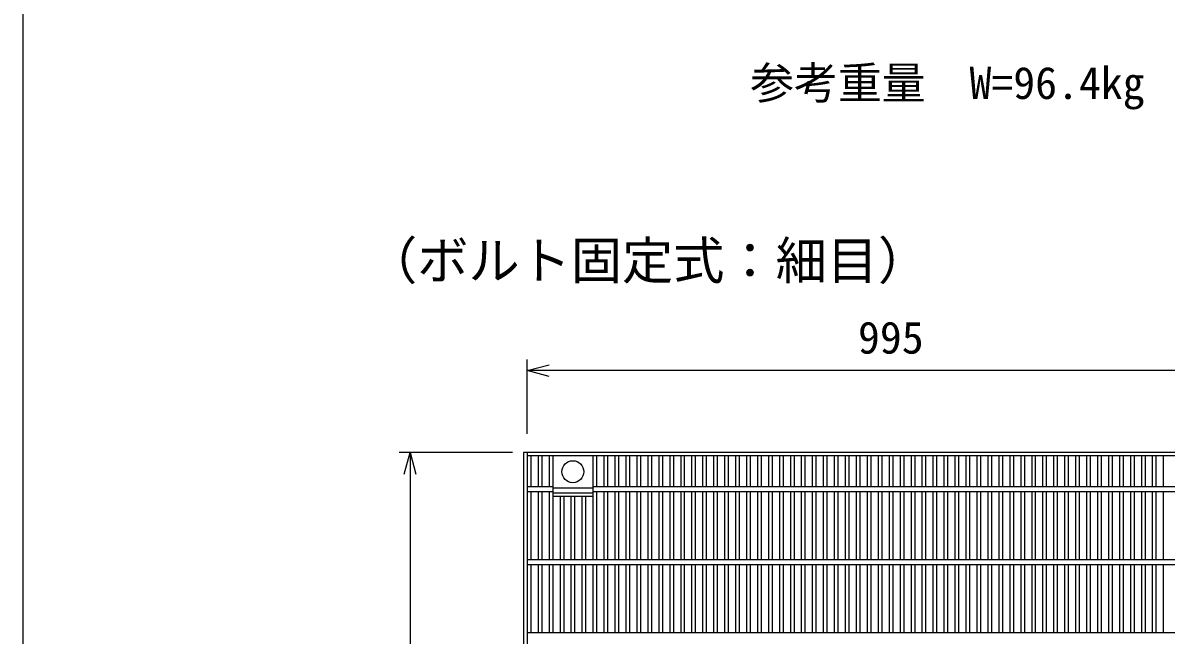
# Model space of a CAD drawing. Units: millimetres, scale not verified. Extents: x -16800 to 16800, y -5940 to 5940.
# Drawn here: x -5080 to -3516, y 1886 to 2723 of the extents above; entities that cross this region are included whole.
import ezdxf
from ezdxf.enums import TextEntityAlignment as Align

# ---------------------------------------------------------------- set-up
doc = ezdxf.new("R2010")
doc.units = ezdxf.units.MM
doc.header["$LTSCALE"] = 20
for name, color, linetype, lineweight in [('0-0_DIM', 7, 'Continuous', 25), ('0-2_HATCH', 6, 'Continuous', 25), ('0-6_TXT', 7, 'Continuous', 25)]:
    doc.layers.add(name, color=color, linetype=linetype, lineweight=lineweight)
doc.styles.add('ＭＳ ゴシック', font='')
doc.styles.get('ＭＳ ゴシック').set_extended_font_data('MS Gothic')

msp = doc.modelspace()

# ---------------------------------------------------------------- linework, layer by layer
at = {"layer": '0-0_DIM'}
for p, q in [((-4390.13, 2161.2), (-4390.13, 2262.78)), ((-3395.13, 2247.78), (-4390.13, 2247.78)), ((-4410.13, 2135.97), (-4565.13, 2135.97)), ((-4550.13, 2135.97), (-4550.13, 1235.97))]:
    msp.add_line(p, q, dxfattribs=at)
for points in [[(-4360.13, 2239.74), (-4390.13, 2247.78), (-4360.13, 2255.82)], [(-4558.17, 2105.97), (-4550.13, 2135.97), (-4542.09, 2105.97)]]:
    msp.add_lwpolyline(points, dxfattribs=at)
at = {"layer": '0-2_HATCH'}
for p, q in [((-4395.13, 2135.97), (-4395.13, 1235.97)), ((-3390.13, 2135.97), (-4395.13, 2135.97)), ((-4390.13, 2135.97), (-4390.13, 1235.97)), ((-4390.13, 2131.47), (-3395.13, 2131.47)), ((-4385.13, 2131.47), (-4385.13, 2089.47)), ((-4375.13, 2131.47), (-4375.13, 2089.47)), ((-4370.13, 2131.47), (-4370.13, 2089.47)), ((-4360.13, 2131.47), (-4360.13, 2089.47)), ((-4355.13, 2131.47), (-4355.13, 1989.47)), ((-4300.13, 2131.47), (-4300.13, 1989.47)), ((-4295.13, 2131.47), (-4295.13, 2089.47)), ((-4285.13, 2131.47), (-4285.13, 2089.47)), ((-4280.13, 2131.47), (-4280.13, 2089.47)), ((-4270.13, 2131.47), (-4270.13, 2089.47)), ((-4265.13, 2131.47), (-4265.13, 2089.47)), ((-4255.13, 2131.47), (-4255.13, 2089.47)), ((-4250.13, 2131.47), (-4250.13, 2089.47)), ((-4240.13, 2131.47), (-4240.13, 2089.47)), ((-4235.13, 2131.47), (-4235.13, 2089.47)), ((-4225.13, 2131.47), (-4225.13, 2089.47)), ((-4220.13, 2131.47), (-4220.13, 2089.47)), ((-4210.13, 2131.47), (-4210.13, 2089.47)), ((-4205.13, 2131.47), (-4205.13, 2089.47)), ((-4195.13, 2131.47), (-4195.13, 2089.47)), ((-4190.13, 2131.47), (-4190.13, 2089.47)), ((-4180.13, 2131.47), (-4180.13, 2089.47)), ((-4175.13, 2131.47), (-4175.13, 2089.47)), ((-4165.13, 2131.47), (-4165.13, 2089.47)), ((-4160.13, 2131.47), (-4160.13, 2089.47)), ((-4150.13, 2131.47), (-4150.13, 2089.47)), ((-4145.13, 2131.47), (-4145.13, 2089.47)), ((-4135.13, 2131.47), (-4135.13, 2089.47)), ((-4130.13, 2131.47), (-4130.13, 2089.47)), ((-4120.13, 2131.47), (-4120.13, 2089.47)), ((-4115.13, 2131.47), (-4115.13, 2089.47)), ((-4105.13, 2131.47), (-4105.13, 2089.47)), ((-4100.13, 2131.47), (-4100.13, 2089.47)), ((-4090.13, 2131.47), (-4090.13, 2089.47)), ((-4085.13, 2131.47), (-4085.13, 2089.47)), ((-4075.13, 2131.47), (-4075.13, 2089.47)), ((-4070.13, 2131.47), (-4070.13, 2089.47)), ((-4060.13, 2131.47), (-4060.13, 2089.47)), ((-4055.13, 2131.47), (-4055.13, 2089.47)), ((-4045.13, 2131.47), (-4045.13, 2089.47)), ((-4040.13, 2131.47), (-4040.13, 2089.47)), ((-4030.13, 2131.47), (-4030.13, 2089.47)), ((-4025.13, 2131.47), (-4025.13, 2089.47)), ((-4015.13, 2131.47), (-4015.13, 2089.47)), ((-4010.13, 2131.47), (-4010.13, 2089.47)), ((-4000.13, 2131.47), (-4000.13, 2089.47)), ((-3995.13, 2131.47), (-3995.13, 2089.47)), ((-3985.13, 2131.47), (-3985.13, 2089.47)), ((-3980.13, 2131.47), (-3980.13, 2089.47)), ((-3970.13, 2131.47), (-3970.13, 2089.47)), ((-3965.13, 2131.47), (-3965.13, 2089.47)), ((-3955.13, 2131.47), (-3955.13, 2089.47)), ((-3950.13, 2131.47), (-3950.13, 2089.47)), ((-3940.13, 2131.47), (-3940.13, 2089.47)), ((-3935.13, 2131.47), (-3935.13, 2089.47)), ((-3925.13, 2131.47), (-3925.13, 2089.47)), ((-3920.13, 2131.47), (-3920.13, 2089.47)), ((-3910.13, 2131.47), (-3910.13, 2089.47)), ((-3905.13, 2131.47), (-3905.13, 2089.47)), ((-3895.13, 2131.47), (-3895.13, 2089.47)), ((-3890.13, 2131.47), (-3890.13, 2089.47)), ((-3880.13, 2131.47), (-3880.13, 2089.47)), ((-3875.13, 2131.47), (-3875.13, 2089.47)), ((-3865.13, 2131.47), (-3865.13, 2089.47)), ((-3860.13, 2131.47), (-3860.13, 2089.47)), ((-3850.13, 2131.47), (-3850.13, 2089.47)), ((-3845.13, 2131.47), (-3845.13, 2089.47)), ((-3835.13, 2131.47), (-3835.13, 2089.47)), ((-3830.13, 2131.47), (-3830.13, 2089.47)), ((-3820.13, 2131.47), (-3820.13, 2089.47)), ((-3815.13, 2131.47), (-3815.13, 2089.47)), ((-3805.13, 2131.47), (-3805.13, 2089.47)), ((-3800.13, 2131.47), (-3800.13, 2089.47)), ((-3790.13, 2131.47), (-3790.13, 2089.47)), ((-3785.13, 2131.47), (-3785.13, 2089.47)), ((-3775.13, 2131.47), (-3775.13, 2089.47)), ((-3770.13, 2131.47), (-3770.13, 2089.47)), ((-3760.13, 2131.47), (-3760.13, 2089.47)), ((-3755.13, 2131.47), (-3755.13, 2089.47)), ((-3745.13, 2131.47), (-3745.13, 2089.47)), ((-3740.13, 2131.47), (-3740.13, 2089.47)), ((-3730.13, 2131.47), (-3730.13, 2089.47)), ((-3725.13, 2131.47), (-3725.13, 2089.47)), ((-3715.13, 2131.47), (-3715.13, 2089.47)), ((-3710.13, 2131.47), (-3710.13, 2089.47)), ((-3700.13, 2131.47), (-3700.13, 2089.47)), ((-3695.13, 2131.47), (-3695.13, 2089.47)), ((-3685.13, 2131.47), (-3685.13, 2089.47)), ((-3680.13, 2131.47), (-3680.13, 2089.47)), ((-3670.13, 2131.47), (-3670.13, 2089.47)), ((-3665.13, 2131.47), (-3665.13, 2089.47)), ((-3655.13, 2131.47), (-3655.13, 2089.47)), ((-3650.13, 2131.47), (-3650.13, 2089.47)), ((-3640.13, 2131.47), (-3640.13, 2089.47)), ((-3635.13, 2131.47), (-3635.13, 2089.47)), ((-3625.13, 2131.47), (-3625.13, 2089.47)), ((-3620.13, 2131.47), (-3620.13, 2089.47)), ((-3610.13, 2131.47), (-3610.13, 2089.47)), ((-3605.13, 2131.47), (-3605.13, 2089.47)), ((-3595.13, 2131.47), (-3595.13, 2089.47)), ((-3590.13, 2131.47), (-3590.13, 2089.47)), ((-3580.13, 2131.47), (-3580.13, 2089.47)), ((-3575.13, 2131.47), (-3575.13, 2089.47)), ((-3565.13, 2131.47), (-3565.13, 2089.47)), ((-3560.13, 2131.47), (-3560.13, 2089.47)), ((-3550.13, 2131.47), (-3550.13, 2089.47)), ((-3545.13, 2131.47), (-3545.13, 2089.47)), ((-3535.13, 2131.47), (-3535.13, 2089.47)), ((-3530.13, 2131.47), (-3530.13, 2089.47)), ((-3520.13, 2131.47), (-3520.13, 2089.47)), ((-4390.13, 2089.47), (-4355.13, 2089.47)), ((-4390.13, 2082.47), (-4355.13, 2082.47)), ((-4385.13, 2082.47), (-4385.13, 1989.47)), ((-4375.13, 2082.47), (-4375.13, 1989.47)), ((-4370.13, 2082.47), (-4370.13, 1989.47)), ((-4360.13, 2082.47), (-4360.13, 1989.47)), ((-4355.13, 2087.47), (-4300.13, 2087.47)), ((-4355.13, 2080.47), (-4300.13, 2080.47)), ((-4300.13, 2089.47), (-3485.13, 2089.47)), ((-4300.13, 2082.47), (-3485.13, 2082.47)), ((-4295.13, 2082.47), (-4295.13, 1989.47)), ((-4285.13, 2082.47), (-4285.13, 1989.47)), ((-4280.13, 2082.47), (-4280.13, 1989.47)), ((-4270.13, 2082.47), (-4270.13, 1989.47)), ((-4265.13, 2082.47), (-4265.13, 1989.47)), ((-4255.13, 2082.47), (-4255.13, 1989.47)), ((-4250.13, 2082.47), (-4250.13, 1989.47)), ((-4240.13, 2082.47), (-4240.13, 1989.47)), ((-4235.13, 2082.47), (-4235.13, 1989.47)), ((-4225.13, 2082.47), (-4225.13, 1989.47)), ((-4220.13, 2082.47), (-4220.13, 1989.47)), ((-4210.13, 2082.47), (-4210.13, 1989.47)), ((-4205.13, 2082.47), (-4205.13, 1989.47)), ((-4195.13, 2082.47), (-4195.13, 1989.47)), ((-4190.13, 2082.47), (-4190.13, 1989.47)), ((-4180.13, 2082.47), (-4180.13, 1989.47)), ((-4175.13, 2082.47), (-4175.13, 1989.47)), ((-4165.13, 2082.47), (-4165.13, 1989.47)), ((-4160.13, 2082.47), (-4160.13, 1989.47)), ((-4150.13, 2082.47), (-4150.13, 1989.47)), ((-4145.13, 2082.47), (-4145.13, 1989.47)), ((-4135.13, 2082.47), (-4135.13, 1989.47)), ((-4130.13, 2082.47), (-4130.13, 1989.47)), ((-4120.13, 2082.47), (-4120.13, 1989.47)), ((-4115.13, 2082.47), (-4115.13, 1989.47)), ((-4105.13, 2082.47), (-4105.13, 1989.47)), ((-4100.13, 2082.47), (-4100.13, 1989.47)), ((-4090.13, 2082.47), (-4090.13, 1989.47)), ((-4085.13, 2082.47), (-4085.13, 1989.47)), ((-4075.13, 2082.47), (-4075.13, 1989.47)), ((-4070.13, 2082.47), (-4070.13, 1989.47)), ((-4060.13, 2082.47), (-4060.13, 1989.47)), ((-4055.13, 2082.47), (-4055.13, 1989.47)), ((-4045.13, 2082.47), (-4045.13, 1989.47)), ((-4040.13, 2082.47), (-4040.13, 1989.47)), ((-4030.13, 2082.47), (-4030.13, 1989.47)), ((-4025.13, 2082.47), (-4025.13, 1989.47)), ((-4015.13, 2082.47), (-4015.13, 1989.47)), ((-4010.13, 2082.47), (-4010.13, 1989.47)), ((-4000.13, 2082.47), (-4000.13, 1989.47)), ((-3995.13, 2082.47), (-3995.13, 1989.47)), ((-3985.13, 2082.47), (-3985.13, 1989.47)), ((-3980.13, 2082.47), (-3980.13, 1989.47)), ((-3970.13, 2082.47), (-3970.13, 1989.47)), ((-3965.13, 2082.47), (-3965.13, 1989.47)), ((-3955.13, 2082.47), (-3955.13, 1989.47)), ((-3950.13, 2082.47), (-3950.13, 1989.47)), ((-3940.13, 2082.47), (-3940.13, 1989.47)), ((-3935.13, 2082.47), (-3935.13, 1989.47)), ((-3925.13, 2082.47), (-3925.13, 1989.47)), ((-3920.13, 2082.47), (-3920.13, 1989.47)), ((-3910.13, 2082.47), (-3910.13, 1989.47)), ((-3905.13, 2082.47), (-3905.13, 1989.47)), ((-3895.13, 2082.47), (-3895.13, 1989.47)), ((-3890.13, 2082.47), (-3890.13, 1989.47)), ((-3880.13, 2082.47), (-3880.13, 1989.47)), ((-3875.13, 2082.47), (-3875.13, 1989.47)), ((-3865.13, 2082.47), (-3865.13, 1989.47)), ((-3860.13, 2082.47), (-3860.13, 1989.47)), ((-3850.13, 2082.47), (-3850.13, 1989.47)), ((-3845.13, 2082.47), (-3845.13, 1989.47)), ((-3835.13, 2082.47), (-3835.13, 1989.47)), ((-3830.13, 2082.47), (-3830.13, 1989.47)), ((-3820.13, 2082.47), (-3820.13, 1989.47)), ((-3815.13, 2082.47), (-3815.13, 1989.47)), ((-3805.13, 2082.47), (-3805.13, 1989.47)), ((-3800.13, 2082.47), (-3800.13, 1989.47)), ((-3790.13, 2082.47), (-3790.13, 1989.47)), ((-3785.13, 2082.47), (-3785.13, 1989.47)), ((-3775.13, 2082.47), (-3775.13, 1989.47)), ((-3770.13, 2082.47), (-3770.13, 1989.47)), ((-3760.13, 2082.47), (-3760.13, 1989.47)), ((-3755.13, 2082.47), (-3755.13, 1989.47)), ((-3745.13, 2082.47), (-3745.13, 1989.47)), ((-3740.13, 2082.47), (-3740.13, 1989.47)), ((-3730.13, 2082.47), (-3730.13, 1989.47)), ((-3725.13, 2082.47), (-3725.13, 1989.47)), ((-3715.13, 2082.47), (-3715.13, 1989.47)), ((-3710.13, 2082.47), (-3710.13, 1989.47)), ((-3700.13, 2082.47), (-3700.13, 1989.47)), ((-3695.13, 2082.47), (-3695.13, 1989.47)), ((-3685.13, 2082.47), (-3685.13, 1989.47)), ((-3680.13, 2082.47), (-3680.13, 1989.47)), ((-3670.13, 2082.47), (-3670.13, 1989.47)), ((-3665.13, 2082.47), (-3665.13, 1989.47)), ((-3655.13, 2082.47), (-3655.13, 1989.47)), ((-3650.13, 2082.47), (-3650.13, 1989.47)), ((-3640.13, 2082.47), (-3640.13, 1989.47)), ((-3635.13, 2082.47), (-3635.13, 1989.47)), ((-3625.13, 2082.47), (-3625.13, 1989.47)), ((-3620.13, 2082.47), (-3620.13, 1989.47)), ((-3610.13, 2082.47), (-3610.13, 1989.47)), ((-3605.13, 2082.47), (-3605.13, 1989.47)), ((-3595.13, 2082.47), (-3595.13, 1989.47)), ((-3590.13, 2082.47), (-3590.13, 1989.47)), ((-3580.13, 2082.47), (-3580.13, 1989.47)), ((-3575.13, 2082.47), (-3575.13, 1989.47)), ((-3565.13, 2082.47), (-3565.13, 1989.47)), ((-3560.13, 2082.47), (-3560.13, 1989.47)), ((-3550.13, 2082.47), (-3550.13, 1989.47)), ((-3545.13, 2082.47), (-3545.13, 1989.47)), ((-3535.13, 2082.47), (-3535.13, 1989.47)), ((-3530.13, 2082.47), (-3530.13, 1989.47)), ((-3520.13, 2082.47), (-3520.13, 1989.47)), ((-4355.13, 2075.97), (-4300.13, 2075.97)), ((-4345.13, 2075.97), (-4345.13, 1989.47)), ((-4340.13, 2075.97), (-4340.13, 1989.47)), ((-4330.13, 2075.97), (-4330.13, 1989.47)), ((-4325.13, 2075.97), (-4325.13, 1989.47)), ((-4315.13, 2075.97), (-4315.13, 1989.47)), ((-4310.13, 2075.97), (-4310.13, 1989.47)), ((-4390.13, 1989.47), (-3395.13, 1989.47)), ((-4390.13, 1982.47), (-3395.13, 1982.47)), ((-4385.13, 1982.47), (-4385.13, 1889.47)), ((-4375.13, 1982.47), (-4375.13, 1889.47)), ((-4370.13, 1982.47), (-4370.13, 1889.47)), ((-4360.13, 1982.47), (-4360.13, 1889.47)), ((-4355.13, 1982.47), (-4355.13, 1889.47)), ((-4345.13, 1982.47), (-4345.13, 1889.47)), ((-4340.13, 1982.47), (-4340.13, 1889.47)), ((-4330.13, 1982.47), (-4330.13, 1889.47)), ((-4325.13, 1982.47), (-4325.13, 1889.47)), ((-4315.13, 1982.47), (-4315.13, 1889.47)), ((-4310.13, 1982.47), (-4310.13, 1889.47)), ((-4300.13, 1982.47), (-4300.13, 1889.47)), ((-4295.13, 1982.47), (-4295.13, 1889.47)), ((-4285.13, 1982.47), (-4285.13, 1889.47)), ((-4280.13, 1982.47), (-4280.13, 1889.47)), ((-4270.13, 1982.47), (-4270.13, 1889.47)), ((-4265.13, 1982.47), (-4265.13, 1889.47)), ((-4255.13, 1982.47), (-4255.13, 1889.47)), ((-4250.13, 1982.47), (-4250.13, 1889.47)), ((-4240.13, 1982.47), (-4240.13, 1889.47)), ((-4235.13, 1982.47), (-4235.13, 1889.47)), ((-4225.13, 1982.47), (-4225.13, 1889.47)), ((-4220.13, 1982.47), (-4220.13, 1889.47)), ((-4210.13, 1982.47), (-4210.13, 1889.47)), ((-4205.13, 1982.47), (-4205.13, 1889.47)), ((-4195.13, 1982.47), (-4195.13, 1889.47)), ((-4190.13, 1982.47), (-4190.13, 1889.47)), ((-4180.13, 1982.47), (-4180.13, 1889.47)), ((-4175.13, 1982.47), (-4175.13, 1889.47)), ((-4165.13, 1982.47), (-4165.13, 1889.47)), ((-4160.13, 1982.47), (-4160.13, 1889.47)), ((-4150.13, 1982.47), (-4150.13, 1889.47)), ((-4145.13, 1982.47), (-4145.13, 1889.47)), ((-4135.13, 1982.47), (-4135.13, 1889.47)), ((-4130.13, 1982.47), (-4130.13, 1889.47)), ((-4120.13, 1982.47), (-4120.13, 1889.47)), ((-4115.13, 1982.47), (-4115.13, 1889.47)), ((-4105.13, 1982.47), (-4105.13, 1889.47)), ((-4100.13, 1982.47), (-4100.13, 1889.47)), ((-4090.13, 1982.47), (-4090.13, 1889.47)), ((-4085.13, 1982.47), (-4085.13, 1889.47)), ((-4075.13, 1982.47), (-4075.13, 1889.47)), ((-4070.13, 1982.47), (-4070.13, 1889.47)), ((-4060.13, 1982.47), (-4060.13, 1889.47)), ((-4055.13, 1982.47), (-4055.13, 1889.47)), ((-4045.13, 1982.47), (-4045.13, 1889.47)), ((-4040.13, 1982.47), (-4040.13, 1889.47)), ((-4030.13, 1982.47), (-4030.13, 1889.47)), ((-4025.13, 1982.47), (-4025.13, 1889.47)), ((-4015.13, 1982.47), (-4015.13, 1889.47)), ((-4010.13, 1982.47), (-4010.13, 1889.47)), ((-4000.13, 1982.47), (-4000.13, 1889.47)), ((-3995.13, 1982.47), (-3995.13, 1889.47)), ((-3985.13, 1982.47), (-3985.13, 1889.47)), ((-3980.13, 1982.47), (-3980.13, 1889.47)), ((-3970.13, 1982.47), (-3970.13, 1889.47)), ((-3965.13, 1982.47), (-3965.13, 1889.47)), ((-3955.13, 1982.47), (-3955.13, 1889.47)), ((-3950.13, 1982.47), (-3950.13, 1889.47)), ((-3940.13, 1982.47), (-3940.13, 1889.47)), ((-3935.13, 1982.47), (-3935.13, 1889.47)), ((-3925.13, 1982.47), (-3925.13, 1889.47)), ((-3920.13, 1982.47), (-3920.13, 1889.47)), ((-3910.13, 1982.47), (-3910.13, 1889.47)), ((-3905.13, 1982.47), (-3905.13, 1889.47)), ((-3895.13, 1982.47), (-3895.13, 1889.47)), ((-3890.13, 1982.47), (-3890.13, 1889.47)), ((-3880.13, 1982.47), (-3880.13, 1889.47)), ((-3875.13, 1982.47), (-3875.13, 1889.47)), ((-3865.13, 1982.47), (-3865.13, 1889.47)), ((-3860.13, 1982.47), (-3860.13, 1889.47)), ((-3850.13, 1982.47), (-3850.13, 1889.47)), ((-3845.13, 1982.47), (-3845.13, 1889.47)), ((-3835.13, 1982.47), (-3835.13, 1889.47)), ((-3830.13, 1982.47), (-3830.13, 1889.47)), ((-3820.13, 1982.47), (-3820.13, 1889.47)), ((-3815.13, 1982.47), (-3815.13, 1889.47)), ((-3805.13, 1982.47), (-3805.13, 1889.47)), ((-3800.13, 1982.47), (-3800.13, 1889.47)), ((-3790.13, 1982.47), (-3790.13, 1889.47)), ((-3785.13, 1982.47), (-3785.13, 1889.47)), ((-3775.13, 1982.47), (-3775.13, 1889.47)), ((-3770.13, 1982.47), (-3770.13, 1889.47)), ((-3760.13, 1982.47), (-3760.13, 1889.47)), ((-3755.13, 1982.47), (-3755.13, 1889.47)), ((-3745.13, 1982.47), (-3745.13, 1889.47)), ((-3740.13, 1982.47), (-3740.13, 1889.47)), ((-3730.13, 1982.47), (-3730.13, 1889.47)), ((-3725.13, 1982.47), (-3725.13, 1889.47)), ((-3715.13, 1982.47), (-3715.13, 1889.47)), ((-3710.13, 1982.47), (-3710.13, 1889.47)), ((-3700.13, 1982.47), (-3700.13, 1889.47)), ((-3695.13, 1982.47), (-3695.13, 1889.47)), ((-3685.13, 1982.47), (-3685.13, 1889.47)), ((-3680.13, 1982.47), (-3680.13, 1889.47)), ((-3670.13, 1982.47), (-3670.13, 1889.47)), ((-3665.13, 1982.47), (-3665.13, 1889.47)), ((-3655.13, 1982.47), (-3655.13, 1889.47)), ((-3650.13, 1982.47), (-3650.13, 1889.47)), ((-3640.13, 1982.47), (-3640.13, 1889.47)), ((-3635.13, 1982.47), (-3635.13, 1889.47)), ((-3625.13, 1982.47), (-3625.13, 1889.47)), ((-3620.13, 1982.47), (-3620.13, 1889.47)), ((-3610.13, 1982.47), (-3610.13, 1889.47)), ((-3605.13, 1982.47), (-3605.13, 1889.47)), ((-3595.13, 1982.47), (-3595.13, 1889.47)), ((-3590.13, 1982.47), (-3590.13, 1889.47)), ((-3580.13, 1982.47), (-3580.13, 1889.47)), ((-3575.13, 1982.47), (-3575.13, 1889.47)), ((-3565.13, 1982.47), (-3565.13, 1889.47)), ((-3560.13, 1982.47), (-3560.13, 1889.47)), ((-3550.13, 1982.47), (-3550.13, 1889.47)), ((-3545.13, 1982.47), (-3545.13, 1889.47)), ((-3535.13, 1982.47), (-3535.13, 1889.47)), ((-3530.13, 1982.47), (-3530.13, 1889.47)), ((-3520.13, 1982.47), (-3520.13, 1889.47)), ((-4390.13, 1889.47), (-3395.13, 1889.47))]:
    msp.add_line(p, q, dxfattribs=at)
msp.add_circle((-4327.63, 2109.47), 15, dxfattribs=at)
at = {"layer": '0-6_TXT'}
msp.add_lwpolyline([(-5079.71, 958.19), (-2579.71, 958.19), (-2579.71, 4408.19), (-5079.71, 4408.19)], close=True, dxfattribs=at)

# ---------------------------------------------------------------- texts
at = {"layer": '0-0_DIM', "style": 'ＭＳ ゴシック'}
for s, height, p in [('参考重量\u3000W=96.4kg', 43.99, (-4085.14, 2606.04)), ('（ボルト固定式：細目）', 51.32, (-4610.35, 2357.26)), ('995', 43.99, (-3937.63, 2257.78))]:
    msp.add_text(s, height=height, dxfattribs=at).set_placement(p, align=Align.BOTTOM_LEFT)

doc.saveas('drawing.dxf')
